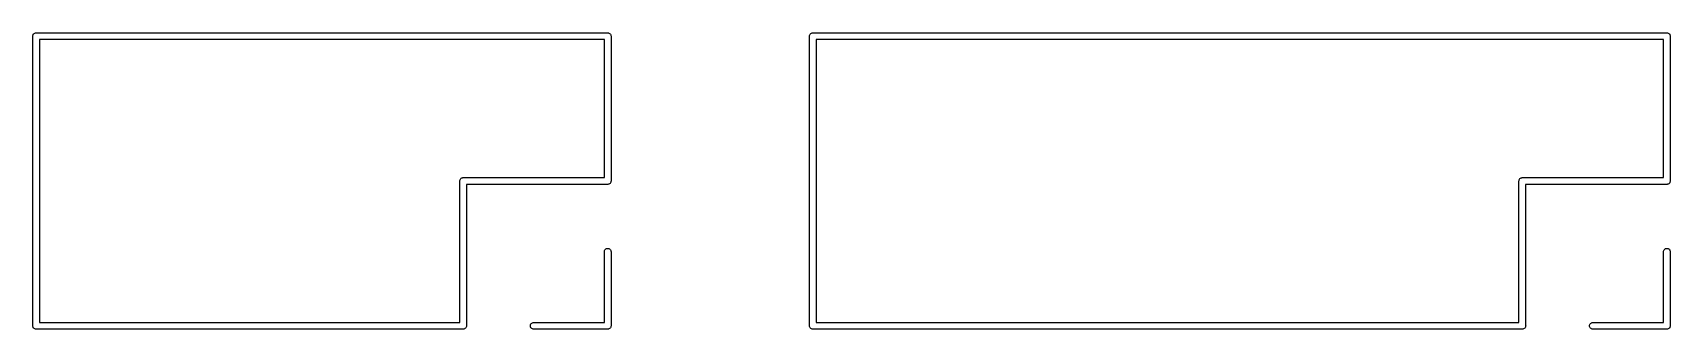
# Model space of a CAD drawing. Extents: x 5 to 8.95, y -4.82 to -1.87.
# Drawn here: x 4.995 to 6.155, y -2.08 to -1.87 of the extents above; entities that cross this region are included whole.
import ezdxf

# ---------------------------------------------------------------- set-up
doc = ezdxf.new("R2010")
doc.units = 0
doc.header["$MEASUREMENT"] = 0
doc.layers.add('BLACK', color=7, linetype='CONTINUOUS')

msp = doc.modelspace()

# ---------------------------------------------------------------- linework, layer by layer
at = {"layer": 'BLACK', "linetype": 'CONTINUOUS'}
for p, q in [((4.99526, -1.87264), (4.99531, -1.87217)), ((4.99528, -1.87275), (4.99526, -1.87264)), ((4.99528, -2.07725), (4.99528, -1.87275)), ((4.99531, -1.87217), (4.99544, -1.87173)), ((4.99544, -1.87173), (4.99566, -1.87132)), ((4.99566, -1.87132), (4.99596, -1.87096)), ((4.99596, -1.87096), (4.99632, -1.87066)), ((4.99632, -1.87066), (4.99673, -1.87044)), ((4.99673, -1.87044), (4.99717, -1.87031)), ((4.99717, -1.87031), (4.99752, -1.87028)), ((4.99752, -1.87028), (4.99764, -1.87026)), ((4.99752, -1.87028), (4.99752, -1.87028)), ((4.99764, -1.87026), (4.99775, -1.87028)), ((4.99775, -1.87028), (5.40225, -1.87028)), ((5, -1.875), (5, -2.075)), ((5.4, -1.875), (5, -1.875)), ((5.4, -1.97264), (5.4, -1.875)), ((5.40225, -1.87028), (5.40236, -1.87026)), ((5.40236, -1.87026), (5.40248, -1.87028)), ((5.40248, -1.87028), (5.40283, -1.87031)), ((5.40283, -1.87031), (5.40327, -1.87044)), ((5.40327, -1.87044), (5.40368, -1.87066)), ((5.40368, -1.87066), (5.40404, -1.87096)), ((5.40404, -1.87096), (5.40434, -1.87132)), ((5.40434, -1.87132), (5.40456, -1.87173)), ((5.40456, -1.87173), (5.40469, -1.87217)), ((5.40469, -1.87217), (5.40474, -1.87264)), ((5.40474, -1.87264), (5.40472, -1.87275)), ((5.40472, -1.87275), (5.40472, -1.97488)), ((5.54526, -1.87264), (5.54531, -1.87217)), ((5.54528, -1.87275), (5.54526, -1.87264)), ((5.54528, -2.07725), (5.54528, -1.87275)), ((5.54531, -1.87217), (5.54544, -1.87173)), ((5.54544, -1.87173), (5.54566, -1.87132)), ((5.54566, -1.87132), (5.54596, -1.87096)), ((5.54596, -1.87096), (5.54632, -1.87066)), ((5.54632, -1.87066), (5.54673, -1.87044)), ((5.54673, -1.87044), (5.54717, -1.87031)), ((5.54717, -1.87031), (5.54752, -1.87028)), ((5.54752, -1.87028), (5.54764, -1.87026)), ((5.54752, -1.87028), (5.54752, -1.87028)), ((5.54764, -1.87026), (5.54775, -1.87028)), ((5.54775, -1.87028), (6.15225, -1.87028)), ((5.55, -1.875), (5.55, -2.075)), ((6.15, -1.875), (5.55, -1.875)), ((6.15, -1.97264), (6.15, -1.875)), ((6.15225, -1.87028), (6.15236, -1.87026)), ((6.15236, -1.87026), (6.15248, -1.87028)), ((6.15248, -1.87028), (6.15283, -1.87031)), ((6.15283, -1.87031), (6.15327, -1.87044)), ((6.15327, -1.87044), (6.15368, -1.87066)), ((6.15368, -1.87066), (6.15404, -1.87096)), ((6.15404, -1.87096), (6.15434, -1.87132)), ((6.15434, -1.87132), (6.15456, -1.87173)), ((6.15456, -1.87173), (6.15469, -1.87217)), ((6.15469, -1.87217), (6.15474, -1.87264)), ((6.15474, -1.87264), (6.15472, -1.87275)), ((6.15472, -1.87275), (6.15472, -1.97488)), ((5.29763, -1.975), (5.29767, -1.97454)), ((5.29764, -1.97512), (5.29763, -1.975)), ((5.29764, -2.075), (5.29764, -1.97512)), ((5.29767, -1.97454), (5.29781, -1.97409)), ((5.29781, -1.97409), (5.29803, -1.97368)), ((5.29803, -1.97368), (5.29832, -1.97332)), ((5.29832, -1.97332), (5.29868, -1.97303)), ((5.29868, -1.97303), (5.29909, -1.97281)), ((5.29909, -1.97281), (5.29954, -1.97267)), ((5.29954, -1.97267), (5.29988, -1.97264)), ((5.29988, -1.97264), (5.3, -1.97263)), ((5.29988, -1.97264), (5.29988, -1.97264)), ((5.3, -1.97263), (5.30012, -1.97264)), ((5.30012, -1.97264), (5.4, -1.97264)), ((5.40225, -1.97736), (5.30236, -1.97736)), ((5.30236, -1.97736), (5.30236, -2.07725)), ((5.40236, -1.97737), (5.40225, -1.97736)), ((5.40248, -1.97736), (5.40236, -1.97737)), ((5.40283, -1.97733), (5.40248, -1.97736)), ((5.40248, -1.97736), (5.40248, -1.97736)), ((5.40327, -1.97719), (5.40283, -1.97733)), ((5.40368, -1.97697), (5.40327, -1.97719)), ((5.40404, -1.97668), (5.40368, -1.97697)), ((5.40434, -1.97632), (5.40404, -1.97668)), ((5.40456, -1.97591), (5.40434, -1.97632)), ((5.40469, -1.97546), (5.40456, -1.97591)), ((5.40474, -1.975), (5.40469, -1.97546)), ((5.40472, -1.97488), (5.40474, -1.975)), ((6.04763, -1.975), (6.04767, -1.97454)), ((6.04764, -1.97512), (6.04763, -1.975)), ((6.04764, -2.075), (6.04764, -1.97512)), ((6.04767, -1.97454), (6.04781, -1.97409)), ((6.04781, -1.97409), (6.04803, -1.97368)), ((6.04803, -1.97368), (6.04832, -1.97332)), ((6.04832, -1.97332), (6.04868, -1.97303)), ((6.04868, -1.97303), (6.04909, -1.97281)), ((6.04909, -1.97281), (6.04954, -1.97267)), ((6.04954, -1.97267), (6.04988, -1.97264)), ((6.04988, -1.97264), (6.05, -1.97263)), ((6.04988, -1.97264), (6.04988, -1.97264)), ((6.05, -1.97263), (6.05012, -1.97264)), ((6.05012, -1.97264), (6.15, -1.97264)), ((6.15225, -1.97736), (6.05236, -1.97736)), ((6.05236, -1.97736), (6.05236, -2.07725)), ((6.15236, -1.97737), (6.15225, -1.97736)), ((6.15248, -1.97736), (6.15236, -1.97737)), ((6.15283, -1.97733), (6.15248, -1.97736)), ((6.15248, -1.97736), (6.15248, -1.97736)), ((6.15327, -1.97719), (6.15283, -1.97733)), ((6.15368, -1.97697), (6.15327, -1.97719)), ((6.15404, -1.97668), (6.15368, -1.97697)), ((6.15434, -1.97632), (6.15404, -1.97668)), ((6.15456, -1.97591), (6.15434, -1.97632)), ((6.15469, -1.97546), (6.15456, -1.97591)), ((6.15474, -1.975), (6.15469, -1.97546)), ((6.15472, -1.97488), (6.15474, -1.975)), ((5.4, -2.02488), (5.40003, -2.02454)), ((5.4, -2.075), (5.4, -2.02488)), ((5.40003, -2.02454), (5.40017, -2.02409)), ((5.40017, -2.02409), (5.40039, -2.02368)), ((5.40039, -2.02368), (5.40068, -2.02332)), ((5.40068, -2.02332), (5.40104, -2.02303)), ((5.40104, -2.02303), (5.40145, -2.02281)), ((5.40145, -2.02281), (5.4019, -2.02267)), ((5.4019, -2.02267), (5.40236, -2.02263)), ((5.40236, -2.02263), (5.40283, -2.02267)), ((5.40283, -2.02267), (5.40327, -2.02281)), ((5.40327, -2.02281), (5.40368, -2.02303)), ((5.40368, -2.02303), (5.40404, -2.02332)), ((5.40404, -2.02332), (5.40434, -2.02368)), ((5.40434, -2.02368), (5.40456, -2.02409)), ((5.40456, -2.02409), (5.40469, -2.02454)), ((5.40469, -2.02454), (5.40472, -2.02488)), ((5.40472, -2.02488), (5.40472, -2.07725)), ((6.15, -2.02488), (6.15003, -2.02454)), ((6.15, -2.075), (6.15, -2.02488)), ((6.15003, -2.02454), (6.15017, -2.02409)), ((6.15017, -2.02409), (6.15039, -2.02368)), ((6.15039, -2.02368), (6.15068, -2.02332)), ((6.15068, -2.02332), (6.15104, -2.02303)), ((6.15104, -2.02303), (6.15145, -2.02281)), ((6.15145, -2.02281), (6.1519, -2.02267)), ((6.1519, -2.02267), (6.15236, -2.02263)), ((6.15236, -2.02263), (6.15283, -2.02267)), ((6.15283, -2.02267), (6.15327, -2.02281)), ((6.15327, -2.02281), (6.15368, -2.02303)), ((6.15368, -2.02303), (6.15404, -2.02332)), ((6.15404, -2.02332), (6.15434, -2.02368)), ((6.15434, -2.02368), (6.15456, -2.02409)), ((6.15456, -2.02409), (6.15469, -2.02454)), ((6.15469, -2.02454), (6.15472, -2.02488)), ((6.15472, -2.02488), (6.15472, -2.07725)), ((5, -2.075), (5.29764, -2.075)), ((5.34832, -2.07568), (5.34868, -2.07539)), ((5.34868, -2.07539), (5.34909, -2.07517)), ((5.34909, -2.07517), (5.34954, -2.07503)), ((5.34954, -2.07503), (5.34988, -2.075)), ((5.34988, -2.075), (5.4, -2.075)), ((5.55, -2.075), (6.04764, -2.075)), ((6.09832, -2.07568), (6.09868, -2.07539)), ((6.09868, -2.07539), (6.09909, -2.07517)), ((6.09909, -2.07517), (6.09954, -2.07503)), ((6.09954, -2.07503), (6.09988, -2.075)), ((6.09988, -2.075), (6.15, -2.075)), ((4.99526, -2.07736), (4.99528, -2.07725)), ((4.99531, -2.07783), (4.99526, -2.07736)), ((4.99544, -2.07827), (4.99531, -2.07783)), ((4.99566, -2.07868), (4.99544, -2.07827)), ((4.99596, -2.07904), (4.99566, -2.07868)), ((4.99632, -2.07934), (4.99596, -2.07904)), ((4.99673, -2.07956), (4.99632, -2.07934)), ((4.99717, -2.07969), (4.99673, -2.07956)), ((4.99764, -2.07974), (4.99717, -2.07969)), ((4.99775, -2.07972), (4.99764, -2.07974)), ((5.29988, -2.07972), (4.99775, -2.07972)), ((5.3, -2.07974), (5.29988, -2.07972)), ((5.30012, -2.07972), (5.3, -2.07974)), ((5.30046, -2.07969), (5.30012, -2.07972)), ((5.30012, -2.07972), (5.30012, -2.07972)), ((5.30091, -2.07956), (5.30046, -2.07969)), ((5.30132, -2.07934), (5.30091, -2.07956)), ((5.30168, -2.07904), (5.30132, -2.07934)), ((5.30197, -2.07868), (5.30168, -2.07904)), ((5.30219, -2.07827), (5.30197, -2.07868)), ((5.30233, -2.07783), (5.30219, -2.07827)), ((5.30237, -2.07736), (5.30233, -2.07783)), ((5.30236, -2.07725), (5.30237, -2.07736)), ((5.34763, -2.07736), (5.34767, -2.0769)), ((5.34767, -2.07783), (5.34763, -2.07736)), ((5.34767, -2.0769), (5.34781, -2.07645)), ((5.34781, -2.07827), (5.34767, -2.07783)), ((5.34781, -2.07645), (5.34803, -2.07604)), ((5.34803, -2.07868), (5.34781, -2.07827)), ((5.34803, -2.07604), (5.34832, -2.07568)), ((5.34832, -2.07904), (5.34803, -2.07868)), ((5.34868, -2.07934), (5.34832, -2.07904)), ((5.34909, -2.07956), (5.34868, -2.07934)), ((5.34954, -2.07969), (5.34909, -2.07956)), ((5.34988, -2.07972), (5.34954, -2.07969)), ((5.40225, -2.07972), (5.34988, -2.07972)), ((5.40236, -2.07974), (5.40225, -2.07972)), ((5.40248, -2.07972), (5.40236, -2.07974)), ((5.40283, -2.07969), (5.40248, -2.07972)), ((5.40248, -2.07972), (5.40248, -2.07972)), ((5.40327, -2.07956), (5.40283, -2.07969)), ((5.40368, -2.07934), (5.40327, -2.07956)), ((5.40404, -2.07904), (5.40368, -2.07934)), ((5.40434, -2.07868), (5.40404, -2.07904)), ((5.40456, -2.07827), (5.40434, -2.07868)), ((5.40469, -2.07783), (5.40456, -2.07827)), ((5.40474, -2.07736), (5.40469, -2.07783)), ((5.40472, -2.07725), (5.40474, -2.07736)), ((5.54526, -2.07736), (5.54528, -2.07725)), ((5.54531, -2.07783), (5.54526, -2.07736)), ((5.54544, -2.07827), (5.54531, -2.07783)), ((5.54566, -2.07868), (5.54544, -2.07827)), ((5.54596, -2.07904), (5.54566, -2.07868)), ((5.54632, -2.07934), (5.54596, -2.07904)), ((5.54673, -2.07956), (5.54632, -2.07934)), ((5.54717, -2.07969), (5.54673, -2.07956)), ((5.54764, -2.07974), (5.54717, -2.07969)), ((5.54775, -2.07972), (5.54764, -2.07974)), ((6.04988, -2.07972), (5.54775, -2.07972)), ((6.05, -2.07974), (6.04988, -2.07972)), ((6.05012, -2.07972), (6.05, -2.07974)), ((6.05046, -2.07969), (6.05012, -2.07972)), ((6.05012, -2.07972), (6.05012, -2.07972)), ((6.05091, -2.07956), (6.05046, -2.07969)), ((6.05132, -2.07934), (6.05091, -2.07956)), ((6.05168, -2.07904), (6.05132, -2.07934)), ((6.05197, -2.07868), (6.05168, -2.07904)), ((6.05219, -2.07827), (6.05197, -2.07868)), ((6.05233, -2.07783), (6.05219, -2.07827)), ((6.05237, -2.07736), (6.05233, -2.07783)), ((6.05236, -2.07725), (6.05237, -2.07736)), ((6.09763, -2.07736), (6.09767, -2.0769)), ((6.09767, -2.07783), (6.09763, -2.07736)), ((6.09767, -2.0769), (6.09781, -2.07645)), ((6.09781, -2.07827), (6.09767, -2.07783)), ((6.09781, -2.07645), (6.09803, -2.07604)), ((6.09803, -2.07868), (6.09781, -2.07827)), ((6.09803, -2.07604), (6.09832, -2.07568)), ((6.09832, -2.07904), (6.09803, -2.07868)), ((6.09868, -2.07934), (6.09832, -2.07904)), ((6.09909, -2.07956), (6.09868, -2.07934)), ((6.09954, -2.07969), (6.09909, -2.07956)), ((6.09988, -2.07972), (6.09954, -2.07969)), ((6.15225, -2.07972), (6.09988, -2.07972)), ((6.15236, -2.07974), (6.15225, -2.07972)), ((6.15248, -2.07972), (6.15236, -2.07974)), ((6.15283, -2.07969), (6.15248, -2.07972)), ((6.15248, -2.07972), (6.15248, -2.07972)), ((6.15327, -2.07956), (6.15283, -2.07969)), ((6.15368, -2.07934), (6.15327, -2.07956)), ((6.15404, -2.07904), (6.15368, -2.07934)), ((6.15434, -2.07868), (6.15404, -2.07904)), ((6.15456, -2.07827), (6.15434, -2.07868)), ((6.15469, -2.07783), (6.15456, -2.07827)), ((6.15474, -2.07736), (6.15469, -2.07783)), ((6.15472, -2.07725), (6.15474, -2.07736))]:
    msp.add_line(p, q, dxfattribs=at)

doc.saveas('drawing.dxf')
